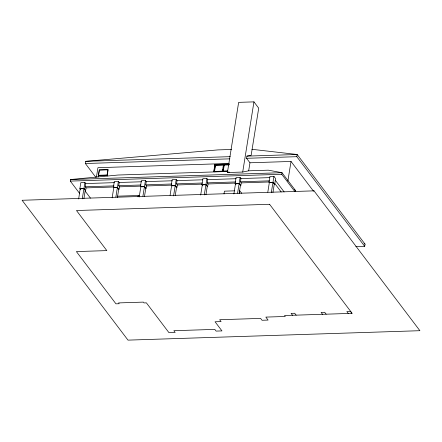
<?xml version="1.0" encoding="UTF-8"?>
<svg xmlns="http://www.w3.org/2000/svg" width="442" height="442" viewBox="0 0 442 442"><rect width="100%" height="100%" fill="white"/><g stroke="black" fill="none" stroke-linecap="round" stroke-linejoin="round"><path stroke-width="0.66" d="M79.704 193.524L70.3 181.104L70.549 179.529L118.086 175.026L227.884 171.479M80.72 189.618L79.891 188.524L80.842 182.607L84.908 182.48L85.737 183.568L85.218 186.8L86.046 187.894L85.615 190.579L83.963 188.391L84.908 182.48M78.67 198.95L80.195 188.64L83.803 188.524L85.234 190.414L83.93 198.552M95.781 177.27L85.361 163.512L85.715 161.324L218 149.899L231.553 149.462M82.278 198.834L83.908 188.662L80.3 188.778M96.411 177.148L97.931 167.689L229.16 163.452M98.107 176.993L99.251 169.872L108.157 169.584L107.124 176.06M98.339 176.794L98.544 175.502L107.025 175.225M112.146 197.867L113.776 187.701L117.379 187.585L118.705 189.336L117.406 197.469M115.859 197.077L117.379 187.585M117.434 187.309L118.384 181.397L114.312 181.529L113.367 187.441L117.434 187.309L119.091 189.496L119.522 186.817L118.694 185.723L119.213 182.491L118.384 181.397M138.009 196.861L138.224 195.508L139.479 195.933M139.202 196.994L140.832 186.828L144.44 186.706L145.766 188.458L144.462 196.596M142.921 196.198L144.44 186.706M144.495 186.436L145.44 180.524L141.374 180.651L140.423 186.568L144.495 186.436L146.147 188.623L146.578 185.938L145.75 184.85L146.269 181.612L145.44 180.524M170.082 195.32L171.607 185.833L175.209 185.717L176.535 187.463L175.236 195.602M173.584 195.883L175.209 185.717M175.264 185.441L176.214 179.529L172.142 179.656L171.198 185.574L175.264 185.441L176.922 187.629L177.352 184.944L176.524 183.855L177.043 180.623L176.214 179.529M202.734 185.673L201.906 184.579L202.85 178.667L206.922 178.535L207.751 179.629L207.232 182.861L208.06 183.955L207.63 186.635L205.972 184.452L206.922 178.535M200.685 195.01L202.314 184.839L205.917 184.723L207.243 186.474L205.944 194.607M204.292 194.894L205.917 184.723M227.984 171.341L213.773 171.54L214.906 164.457L228.928 164.004M213.967 171.794L214.906 164.457M219.265 171.607L214.486 171.761L214.243 171.435L215.265 165.026L223.459 164.761L222.431 171.17L222.68 171.496L220.63 171.562M214.486 171.761L215.514 165.352L215.265 165.026M222.779 170.855L222.989 169.573M223.989 164.722L224.238 165.048L223.204 171.502L222.956 171.176L223.989 164.722L229.392 164.551M223.995 193.872L224.425 191.165L234.404 190.839M227.409 172.54L238.652 102.362L253.951 101.87L258.708 108.152L251.161 155.252L246.918 156.12L246.57 158.302L249.957 162.778L248.669 170.811L242.708 172.048L227.409 172.54L229.398 172.126M235.929 184.601L235.1 183.507L236.045 177.596L240.117 177.463L240.945 178.557L240.426 181.789L241.255 182.883L240.824 185.563L239.166 183.38L240.117 177.463M233.879 193.939L235.503 183.767L239.111 183.651L240.437 185.402L239.133 193.535M237.592 193.143L239.111 183.651M239.293 193.381L239.724 190.668L241.708 193.287M242.708 172.048L253.951 101.87M267.802 192.165L269.322 182.673L272.929 182.557L274.255 184.308L272.952 192.447M271.3 192.729L272.929 182.557M272.985 182.286L273.93 176.369L269.863 176.502L268.913 182.419L272.985 182.286L274.637 184.474L275.587 178.557L273.93 176.369M294.831 191.557L281.747 174.275L281.996 172.695L268.288 170.176L248.669 170.811M287.88 181.043L291.018 161.452L249.957 162.778M355.821 246.63L364.694 246.343L296.809 156.683L297.162 154.496L251.923 149.308M295.328 191.574L295.494 190.524L281.996 172.695L70.549 179.529M364.694 246.343L365.048 244.155L297.162 154.496L246.918 156.12M85.715 161.324L230.243 156.656M85.361 163.512L229.895 158.844M246.57 158.302L296.809 156.683M215.099 164.717L229.122 164.264M215.514 165.352L223.707 165.087M224.238 165.048L228.967 164.899M214.243 171.435L222.431 171.17M222.956 171.176L227.685 171.026M213.773 171.54L227.79 171.087M70.3 181.104L281.747 174.275M85.737 183.568L114.456 182.64M119.213 182.491L141.523 181.767M146.269 181.612L172.286 180.772M177.043 180.623L202.994 179.783M207.751 179.629L236.194 178.712M240.945 178.557L270.012 177.618M85.218 186.8L113.942 185.878M118.694 185.723L141.009 184.999M145.75 184.85L171.767 184.005M176.524 183.855L202.48 183.016M207.232 182.861L235.68 181.944M240.426 181.789L269.493 180.85M86.046 187.894L114.086 186.988M119.522 186.817L140.484 186.137M146.578 185.938L171.91 185.121M177.352 184.944L201.939 184.154M208.06 183.955L235.15 183.076M241.255 182.883L269.648 181.966M79.891 188.524L83.963 188.391M201.906 184.579L205.972 184.452M235.1 183.507L239.166 183.38M117.119 196.187L138.224 195.508M294.405 189.706L295.494 190.524M364.086 243.376L365.048 244.155M291.018 161.452L313.516 191.171M275.25 180.203L284.112 191.911M274.731 183.436L281.178 191.95M351.893 313.35L350.456 311.461L346.854 311.577L348.285 313.466M326.141 314.185L324.71 312.295L321.102 312.411L322.533 314.301M296.134 315.152L294.703 313.262L291.096 313.378L292.527 315.268M85.223 191.193L90.461 198.11M99.411 170.098L98.577 175.286L107.058 175.01L107.887 169.827L99.411 170.098M314.008 190.845L22.1 200.276L127.992 340.13L419.9 330.699L314.008 190.845M269.576 204.287L76.483 210.525L106.826 250.603L76.389 251.586L115.942 303.825L119.163 303.72L118.555 302.914L143.379 302.113L143.993 302.919L146.379 302.842L168.927 332.622L175.154 332.417L173.861 330.71L214.812 329.384L216.11 331.097L221.961 330.903L215.055 321.782L221.077 321.588L219.663 319.726L260.62 318.4L262.029 320.268L268.084 320.069L265.835 317.102L285.256 316.472L284.543 315.527L352.147 313.345L269.576 204.287"/></g></svg>
